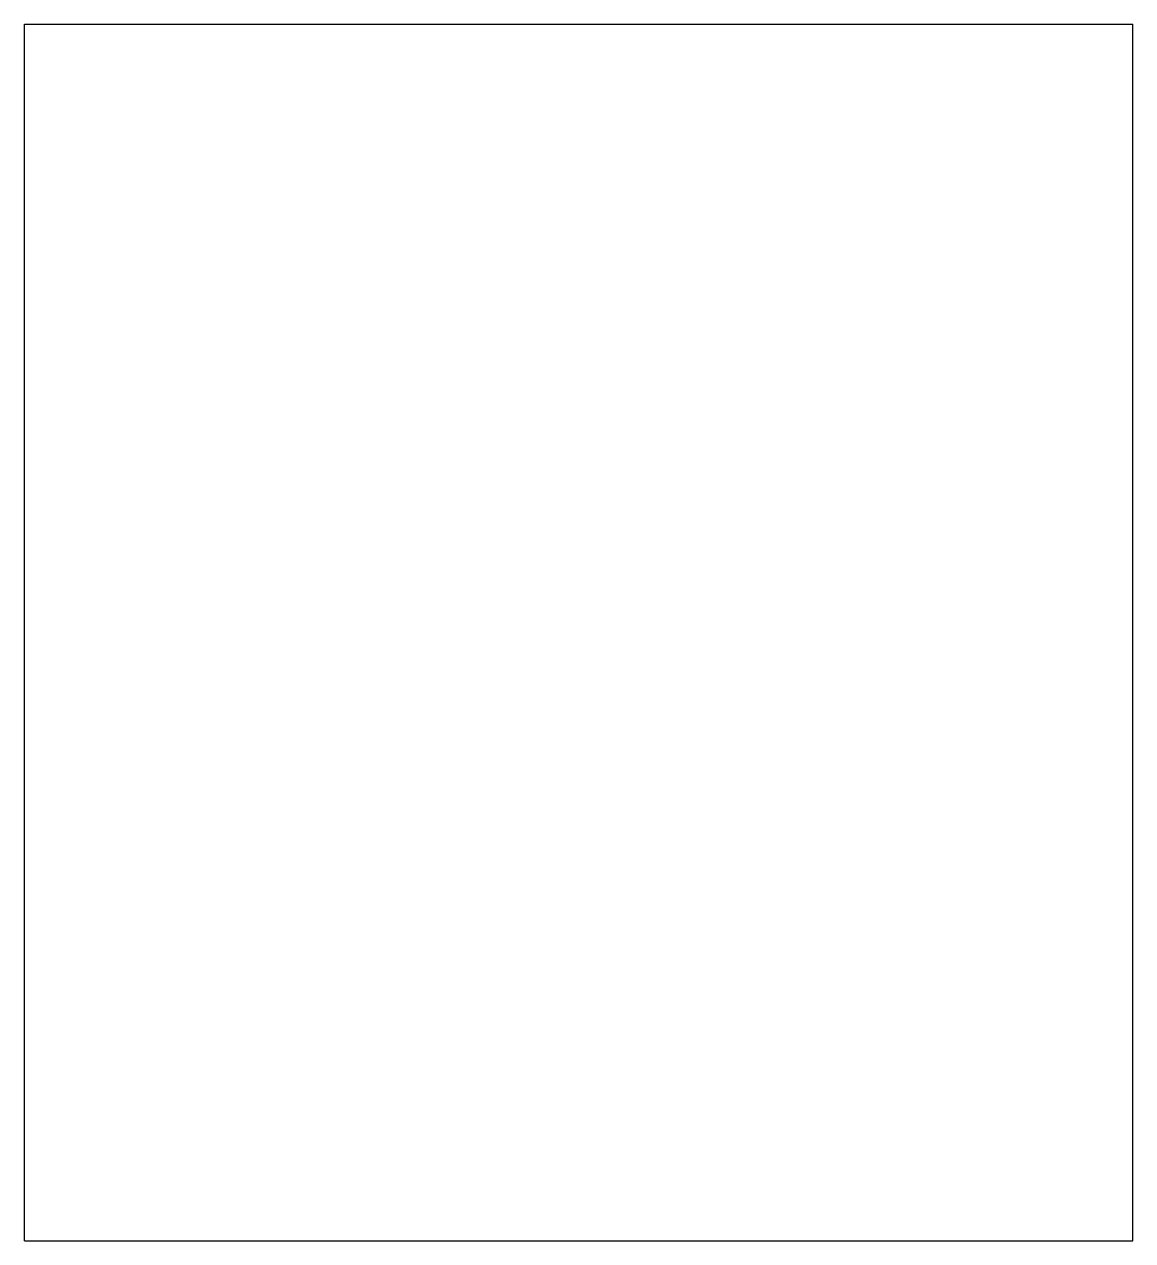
# Model space of a CAD drawing. Extents: x -45.2 to 36.8, y -42.2 to 47.8.
import ezdxf

# ---------------------------------------------------------------- set-up
doc = ezdxf.new("R2010")
doc.units = 0
doc.header["$MEASUREMENT"] = 0
doc.layers.add('MODELSKETCH_VISIBLE', color=7, linetype='CONTINUOUS')

msp = doc.modelspace()

# ---------------------------------------------------------------- linework, layer by layer
at = {"layer": 'MODELSKETCH_VISIBLE'}
for p, q in [((-45.167, 47.76), (36.833, 47.76)), ((-45.167, -42.24), (-45.167, 47.76)), ((36.833, -42.24), (36.833, 47.76)), ((-45.167, -42.24), (36.833, -42.24))]:
    msp.add_line(p, q, dxfattribs=at)

doc.saveas('drawing.dxf')
